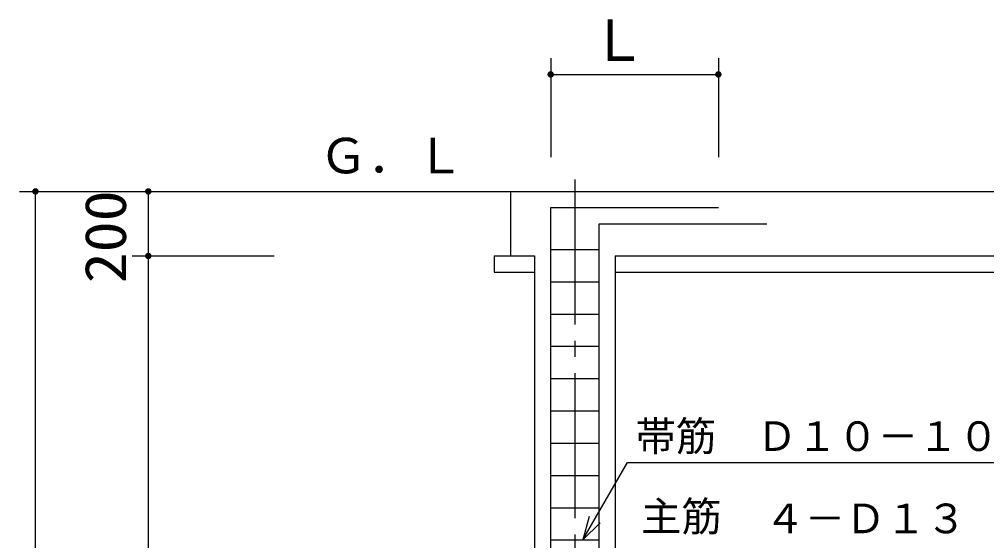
# Model space of a CAD drawing. Units: millimetres, scale not verified. Extents: x -14850 to 14850, y -10500 to 10500.
# Drawn here: x -1939 to 1062, y 1378 to 2993 of the extents above; entities that cross this region are included whole.
import ezdxf
from ezdxf.enums import TextEntityAlignment as Align

# ---------------------------------------------------------------- set-up
doc = ezdxf.new("R2010")
doc.units = ezdxf.units.MM
doc.header["$LTSCALE"] = 50
doc.linetypes.add('CHAIN2', pattern=[12, 9, -1, 1, -1])
for name, color, linetype, lineweight in [('0-0_製作', 5, 'Continuous', 25), ('0-3_機器', 3, 'Continuous', 25), ('0-5_文字', 5, 'Continuous', 25)]:
    doc.layers.add(name, color=color, linetype=linetype, lineweight=lineweight)
doc.styles.add('ＭＳ ゴシック', font='')
doc.styles.get('ＭＳ ゴシック').set_extended_font_data('MS Gothic')

msp = doc.modelspace()

# ---------------------------------------------------------------- linework, layer by layer
at = {"layer": '0-0_製作', "color": 2}
for p, q in [((-290.46, 2872.24), (-290.46, 2565.65)), ((229.54, 2872.24), (229.54, 2565.65)), ((-290.46, 2822.24), (229.54, 2822.24)), ((-1938.64, 2459.87), (-1148.7, 2459.87)), ((-1888.64, -670.13), (-1888.64, 2459.87)), ((-1538.64, 2459.87), (-1538.64, 2259.87)), ((-1588.64, 2259.87), (-1148.7, 2259.87)), ((-1538.64, 2259.87), (-1538.64, -320.13))]:
    msp.add_line(p, q, dxfattribs=at)
at = {"layer": '0-0_製作'}
for points in [[(-290.46, 2822.24), (-300.46, 2822.24), (-300.44, 2822.87)], [(-290.46, 2822.24), (-300.38, 2820.99), (-300.46, 2822.24)], [(-290.46, 2822.24), (-300.44, 2822.87), (-300.28, 2824.12)], [(-290.46, 2812.24), (-300.38, 2820.99), (-290.46, 2822.24)], [(-290.46, 2812.24), (-300.15, 2819.76), (-300.38, 2820.99)], [(-290.46, 2822.24), (-300.28, 2824.12), (-299.97, 2825.33)], [(-290.46, 2822.24), (-299.97, 2825.33), (-299.51, 2826.5)], [(-290.46, 2822.24), (-299.51, 2826.5), (-298.9, 2827.6)], [(-290.46, 2822.24), (-298.9, 2827.6), (-298.16, 2828.62)], [(-290.46, 2822.24), (-298.16, 2828.62), (-297.31, 2829.53)], [(-290.46, 2822.24), (-297.31, 2829.53), (-296.34, 2830.33)], [(-290.46, 2822.24), (-296.34, 2830.33), (-295.28, 2831.01)], [(-290.46, 2822.24), (-295.28, 2831.01), (-294.14, 2831.54)], [(-290.46, 2822.24), (-294.14, 2831.54), (-292.95, 2831.93)], [(-290.46, 2832.24), (-292.95, 2831.93), (-291.71, 2832.16)], [(-290.46, 2822.24), (-292.95, 2831.93), (-290.46, 2832.24)], [(-289.83, 2832.22), (-290.46, 2822.24), (-290.46, 2832.24)], [(-288.59, 2832.07), (-290.46, 2822.24), (-289.83, 2832.22)], [(-287.37, 2831.75), (-290.46, 2822.24), (-288.59, 2832.07)], [(-286.2, 2831.29), (-290.46, 2822.24), (-287.37, 2831.75)], [(-285.1, 2830.69), (-290.46, 2822.24), (-286.2, 2831.29)], [(-284.09, 2829.95), (-290.46, 2822.24), (-285.1, 2830.69)], [(-283.17, 2829.09), (-290.46, 2822.24), (-284.09, 2829.95)], [(-282.37, 2828.12), (-290.46, 2822.24), (-283.17, 2829.09)], [(-281.7, 2827.06), (-290.46, 2822.24), (-282.37, 2828.12)], [(-281.16, 2825.92), (-290.46, 2822.24), (-281.7, 2827.06)], [(-280.77, 2824.73), (-290.46, 2822.24), (-281.16, 2825.92)], [(-280.54, 2823.5), (-290.46, 2822.24), (-280.77, 2824.73)], [(-280.46, 2822.24), (-290.46, 2822.24), (-280.54, 2823.5)], [(-280.46, 2822.24), (-290.46, 2812.24), (-290.46, 2822.24)], [(-280.48, 2821.61), (-290.46, 2812.24), (-280.46, 2822.24)], [(-280.64, 2820.37), (-290.46, 2812.24), (-280.48, 2821.61)], [(219.54, 2822.24), (219.56, 2822.87), (229.54, 2822.24)], [(229.54, 2812.24), (219.54, 2822.24), (229.54, 2822.24)], [(229.54, 2812.24), (219.62, 2820.99), (219.54, 2822.24)], [(229.54, 2822.24), (219.56, 2822.87), (219.72, 2824.12)], [(229.54, 2812.24), (219.85, 2819.76), (219.62, 2820.99)], [(229.54, 2822.24), (219.72, 2824.12), (220.03, 2825.33)], [(229.54, 2822.24), (220.03, 2825.33), (220.49, 2826.5)], [(229.54, 2822.24), (220.49, 2826.5), (221.1, 2827.6)], [(229.54, 2822.24), (221.1, 2827.6), (221.84, 2828.62)], [(229.54, 2822.24), (221.84, 2828.62), (222.69, 2829.53)], [(229.54, 2822.24), (222.69, 2829.53), (223.66, 2830.33)], [(229.54, 2822.24), (223.66, 2830.33), (224.72, 2831.01)], [(229.54, 2822.24), (224.72, 2831.01), (225.86, 2831.54)], [(229.54, 2822.24), (225.86, 2831.54), (227.05, 2831.93)], [(229.54, 2822.24), (227.05, 2831.93), (228.29, 2832.16)], [(229.54, 2822.24), (228.29, 2832.16), (229.54, 2832.24)], [(231.41, 2832.07), (229.54, 2832.24), (230.17, 2832.22)], [(231.41, 2832.07), (229.54, 2822.24), (229.54, 2832.24)], [(232.63, 2831.75), (229.54, 2822.24), (231.41, 2832.07)], [(233.8, 2831.29), (229.54, 2822.24), (232.63, 2831.75)], [(234.9, 2830.69), (229.54, 2822.24), (233.8, 2831.29)], [(235.91, 2829.95), (229.54, 2822.24), (234.9, 2830.69)], [(236.83, 2829.09), (229.54, 2822.24), (235.91, 2829.95)], [(237.63, 2828.12), (229.54, 2822.24), (236.83, 2829.09)], [(238.3, 2827.06), (229.54, 2822.24), (237.63, 2828.12)], [(238.84, 2825.92), (229.54, 2822.24), (238.3, 2827.06)], [(239.23, 2824.73), (229.54, 2822.24), (238.84, 2825.92)], [(239.46, 2823.5), (229.54, 2822.24), (239.23, 2824.73)], [(239.54, 2822.24), (229.54, 2822.24), (239.46, 2823.5)], [(239.52, 2821.61), (229.54, 2822.24), (239.54, 2822.24)], [(239.36, 2820.37), (229.54, 2822.24), (239.52, 2821.61)], [(239.36, 2820.37), (229.54, 2812.24), (229.54, 2822.24)], [(-290.46, 2812.24), (-299.76, 2818.56), (-300.15, 2819.76)], [(-290.46, 2812.24), (-299.22, 2817.43), (-299.76, 2818.56)], [(-290.46, 2812.24), (-298.55, 2816.36), (-299.22, 2817.43)], [(-290.46, 2812.24), (-297.75, 2815.4), (-298.55, 2816.36)], [(-290.46, 2812.24), (-296.83, 2814.54), (-297.75, 2815.4)], [(-290.46, 2812.24), (-295.82, 2813.8), (-296.83, 2814.54)], [(-290.46, 2812.24), (-294.72, 2813.19), (-295.82, 2813.8)], [(-290.46, 2812.24), (-293.55, 2812.73), (-294.72, 2813.19)], [(-290.46, 2812.24), (-292.33, 2812.42), (-293.55, 2812.73)], [(-290.46, 2812.24), (-291.09, 2812.26), (-292.33, 2812.42)], [(-280.95, 2819.15), (-290.46, 2812.24), (-280.64, 2820.37)], [(-281.41, 2817.98), (-290.46, 2812.24), (-280.95, 2819.15)], [(-282.02, 2816.88), (-290.46, 2812.24), (-281.41, 2817.98)], [(-282.75, 2815.87), (-290.46, 2812.24), (-282.02, 2816.88)], [(-283.61, 2814.95), (-290.46, 2812.24), (-282.75, 2815.87)], [(-284.58, 2814.15), (-290.46, 2812.24), (-283.61, 2814.95)], [(-285.64, 2813.48), (-290.46, 2812.24), (-284.58, 2814.15)], [(-286.78, 2812.94), (-290.46, 2812.24), (-285.64, 2813.48)], [(-287.97, 2812.56), (-290.46, 2812.24), (-286.78, 2812.94)], [(-289.21, 2812.32), (-290.46, 2812.24), (-287.97, 2812.56)], [(229.54, 2812.24), (220.24, 2818.56), (219.85, 2819.76)], [(229.54, 2812.24), (220.78, 2817.43), (220.24, 2818.56)], [(229.54, 2812.24), (221.45, 2816.36), (220.78, 2817.43)], [(229.54, 2812.24), (222.25, 2815.4), (221.45, 2816.36)], [(229.54, 2812.24), (223.17, 2814.54), (222.25, 2815.4)], [(229.54, 2812.24), (224.18, 2813.8), (223.17, 2814.54)], [(229.54, 2812.24), (225.28, 2813.19), (224.18, 2813.8)], [(229.54, 2812.24), (226.45, 2812.73), (225.28, 2813.19)], [(229.54, 2812.24), (227.67, 2812.42), (226.45, 2812.73)], [(229.54, 2812.24), (228.91, 2812.26), (227.67, 2812.42)], [(239.05, 2819.15), (229.54, 2812.24), (239.36, 2820.37)], [(238.59, 2817.98), (229.54, 2812.24), (239.05, 2819.15)], [(237.98, 2816.88), (229.54, 2812.24), (238.59, 2817.98)], [(237.25, 2815.87), (229.54, 2812.24), (237.98, 2816.88)], [(236.39, 2814.95), (229.54, 2812.24), (237.25, 2815.87)], [(235.42, 2814.15), (229.54, 2812.24), (236.39, 2814.95)], [(234.36, 2813.48), (229.54, 2812.24), (235.42, 2814.15)], [(233.22, 2812.94), (229.54, 2812.24), (234.36, 2813.48)], [(232.03, 2812.56), (229.54, 2812.24), (233.22, 2812.94)], [(230.79, 2812.32), (229.54, 2812.24), (232.03, 2812.56)], [(-1888.64, 2459.87), (-1898.64, 2459.87), (-1898.62, 2460.49)], [(-1888.64, 2459.87), (-1898.62, 2460.49), (-1898.47, 2461.74)], [(-1888.64, 2469.87), (-1898.47, 2461.74), (-1898.15, 2462.96)], [(-1888.64, 2459.87), (-1898.47, 2461.74), (-1888.64, 2469.87)], [(-1888.64, 2469.87), (-1898.15, 2462.96), (-1889.9, 2469.79)], [(-1889.9, 2469.79), (-1898.15, 2462.96), (-1897.69, 2464.12)], [(-1889.9, 2469.79), (-1897.69, 2464.12), (-1891.13, 2469.55)], [(-1891.13, 2469.55), (-1897.69, 2464.12), (-1897.09, 2465.22)], [(-1891.13, 2469.55), (-1897.09, 2465.22), (-1892.32, 2469.16)], [(-1892.32, 2469.16), (-1897.09, 2465.22), (-1896.35, 2466.24)], [(-1892.32, 2469.16), (-1896.35, 2466.24), (-1893.46, 2468.63)], [(-1893.46, 2468.63), (-1896.35, 2466.24), (-1895.49, 2467.15)], [(-1893.46, 2468.63), (-1895.49, 2467.15), (-1894.52, 2467.96)], [(-1888.01, 2469.85), (-1888.64, 2459.87), (-1888.64, 2469.87)], [(-1886.77, 2469.69), (-1888.64, 2459.87), (-1888.01, 2469.85)], [(-1885.55, 2469.38), (-1888.64, 2459.87), (-1886.77, 2469.69)], [(-1884.38, 2468.91), (-1888.64, 2459.87), (-1885.55, 2469.38)], [(-1883.28, 2468.31), (-1888.64, 2459.87), (-1884.38, 2468.91)], [(-1882.27, 2467.57), (-1888.64, 2459.87), (-1883.28, 2468.31)], [(-1881.35, 2466.71), (-1888.64, 2459.87), (-1882.27, 2467.57)], [(-1880.55, 2465.74), (-1888.64, 2459.87), (-1881.35, 2466.71)], [(-1880.55, 2465.74), (-1878.64, 2459.87), (-1888.64, 2459.87)], [(-1879.88, 2464.68), (-1878.64, 2459.87), (-1880.55, 2465.74)], [(-1879.35, 2463.55), (-1878.64, 2459.87), (-1879.88, 2464.68)], [(-1878.96, 2462.35), (-1878.64, 2459.87), (-1879.35, 2463.55)], [(-1878.72, 2461.12), (-1878.64, 2459.87), (-1878.96, 2462.35)], [(-1538.64, 2459.87), (-1548.64, 2459.87), (-1548.62, 2460.49)], [(-1538.64, 2459.87), (-1548.62, 2460.49), (-1548.47, 2461.74)], [(-1538.64, 2459.87), (-1548.47, 2461.74), (-1548.15, 2462.96)], [(-1538.64, 2459.87), (-1548.15, 2462.96), (-1547.69, 2464.12)], [(-1538.64, 2469.87), (-1547.69, 2464.12), (-1547.09, 2465.22)], [(-1538.64, 2459.87), (-1547.69, 2464.12), (-1538.64, 2469.87)], [(-1538.64, 2469.87), (-1547.09, 2465.22), (-1539.9, 2469.79)], [(-1539.9, 2469.79), (-1547.09, 2465.22), (-1546.35, 2466.24)], [(-1539.9, 2469.79), (-1546.35, 2466.24), (-1541.13, 2469.55)], [(-1541.13, 2469.55), (-1546.35, 2466.24), (-1545.49, 2467.15)], [(-1541.13, 2469.55), (-1545.49, 2467.15), (-1542.32, 2469.16)], [(-1542.32, 2469.16), (-1545.49, 2467.15), (-1544.52, 2467.96)], [(-1542.32, 2469.16), (-1544.52, 2467.96), (-1543.46, 2468.63)], [(-1538.01, 2469.85), (-1538.64, 2459.87), (-1538.64, 2469.87)], [(-1536.77, 2469.69), (-1538.64, 2459.87), (-1538.01, 2469.85)], [(-1535.55, 2469.38), (-1538.64, 2459.87), (-1536.77, 2469.69)], [(-1534.38, 2468.91), (-1538.64, 2459.87), (-1535.55, 2469.38)], [(-1533.28, 2468.31), (-1538.64, 2459.87), (-1534.38, 2468.91)], [(-1532.27, 2467.57), (-1538.64, 2459.87), (-1533.28, 2468.31)], [(-1531.35, 2466.71), (-1538.64, 2459.87), (-1532.27, 2467.57)], [(-1530.55, 2465.74), (-1538.64, 2459.87), (-1531.35, 2466.71)], [(-1529.88, 2464.68), (-1538.64, 2459.87), (-1530.55, 2465.74)], [(-1529.88, 2464.68), (-1528.64, 2459.87), (-1538.64, 2459.87)], [(-1529.35, 2463.55), (-1528.64, 2459.87), (-1529.88, 2464.68)], [(-1528.96, 2462.35), (-1528.64, 2459.87), (-1529.35, 2463.55)], [(-1528.72, 2461.12), (-1528.64, 2459.87), (-1528.96, 2462.35)], [(-1888.64, 2459.87), (-1898.56, 2458.61), (-1898.64, 2459.87)], [(-1888.64, 2459.87), (-1898.33, 2457.38), (-1898.56, 2458.61)], [(-1888.64, 2459.87), (-1897.94, 2456.18), (-1898.33, 2457.38)], [(-1888.64, 2459.87), (-1897.41, 2455.05), (-1897.94, 2456.18)], [(-1888.64, 2459.87), (-1896.73, 2453.99), (-1897.41, 2455.05)], [(-1888.64, 2459.87), (-1895.93, 2453.02), (-1896.73, 2453.99)], [(-1888.64, 2449.87), (-1895.93, 2453.02), (-1888.64, 2459.87)], [(-1888.64, 2449.87), (-1895.02, 2452.16), (-1895.93, 2453.02)], [(-1888.64, 2449.87), (-1894, 2451.42), (-1895.02, 2452.16)], [(-1888.64, 2449.87), (-1892.9, 2450.82), (-1894, 2451.42)], [(-1888.64, 2449.87), (-1891.73, 2450.35), (-1892.9, 2450.82)], [(-1888.64, 2449.87), (-1890.52, 2450.04), (-1891.73, 2450.35)], [(-1888.64, 2449.87), (-1889.27, 2449.88), (-1890.52, 2450.04)], [(-1878.64, 2459.87), (-1888.64, 2449.87), (-1888.64, 2459.87)], [(-1878.66, 2459.24), (-1888.64, 2449.87), (-1878.64, 2459.87)], [(-1878.82, 2457.99), (-1888.64, 2449.87), (-1878.66, 2459.24)], [(-1879.13, 2456.77), (-1888.64, 2449.87), (-1878.82, 2457.99)], [(-1879.13, 2456.77), (-1887.39, 2449.94), (-1888.64, 2449.87)], [(-1879.59, 2455.61), (-1887.39, 2449.94), (-1879.13, 2456.77)], [(-1879.59, 2455.61), (-1886.16, 2450.18), (-1887.39, 2449.94)], [(-1880.2, 2454.51), (-1886.16, 2450.18), (-1879.59, 2455.61)], [(-1880.2, 2454.51), (-1884.96, 2450.57), (-1886.16, 2450.18)], [(-1880.94, 2453.49), (-1884.96, 2450.57), (-1880.2, 2454.51)], [(-1880.94, 2453.49), (-1883.83, 2451.1), (-1884.96, 2450.57)], [(-1881.8, 2452.58), (-1883.83, 2451.1), (-1880.94, 2453.49)], [(-1881.8, 2452.58), (-1882.76, 2451.77), (-1883.83, 2451.1)], [(-1538.64, 2459.87), (-1548.56, 2458.61), (-1548.64, 2459.87)], [(-1538.64, 2459.87), (-1548.33, 2457.38), (-1548.56, 2458.61)], [(-1538.64, 2459.87), (-1547.94, 2456.18), (-1548.33, 2457.38)], [(-1538.64, 2459.87), (-1547.41, 2455.05), (-1547.94, 2456.18)], [(-1538.64, 2459.87), (-1546.73, 2453.99), (-1547.41, 2455.05)], [(-1538.64, 2449.87), (-1546.73, 2453.99), (-1538.64, 2459.87)], [(-1538.64, 2449.87), (-1545.93, 2453.02), (-1546.73, 2453.99)], [(-1538.64, 2449.87), (-1545.02, 2452.16), (-1545.93, 2453.02)], [(-1538.64, 2449.87), (-1544, 2451.42), (-1545.02, 2452.16)], [(-1538.64, 2449.87), (-1542.9, 2450.82), (-1544, 2451.42)], [(-1538.64, 2449.87), (-1541.73, 2450.35), (-1542.9, 2450.82)], [(-1538.64, 2449.87), (-1540.52, 2450.04), (-1541.73, 2450.35)], [(-1538.64, 2449.87), (-1539.27, 2449.88), (-1540.52, 2450.04)], [(-1528.64, 2459.87), (-1538.64, 2449.87), (-1538.64, 2459.87)], [(-1528.66, 2459.24), (-1538.64, 2449.87), (-1528.64, 2459.87)], [(-1528.82, 2457.99), (-1538.64, 2449.87), (-1528.66, 2459.24)], [(-1529.13, 2456.77), (-1538.64, 2449.87), (-1528.82, 2457.99)], [(-1529.59, 2455.61), (-1538.64, 2449.87), (-1529.13, 2456.77)], [(-1530.2, 2454.51), (-1538.64, 2449.87), (-1529.59, 2455.61)], [(-1530.2, 2454.51), (-1537.39, 2449.94), (-1538.64, 2449.87)], [(-1530.94, 2453.49), (-1537.39, 2449.94), (-1530.2, 2454.51)], [(-1530.94, 2453.49), (-1536.16, 2450.18), (-1537.39, 2449.94)], [(-1531.8, 2452.58), (-1536.16, 2450.18), (-1530.94, 2453.49)], [(-1531.8, 2452.58), (-1534.96, 2450.57), (-1536.16, 2450.18)], [(-1532.76, 2451.77), (-1534.96, 2450.57), (-1531.8, 2452.58)], [(-1532.76, 2451.77), (-1533.83, 2451.1), (-1534.96, 2450.57)], [(-1538.64, 2259.87), (-1548.64, 2259.87), (-1548.62, 2260.49)], [(-1538.64, 2259.87), (-1548.56, 2258.61), (-1548.64, 2259.87)], [(-1538.64, 2259.87), (-1548.62, 2260.49), (-1548.47, 2261.74)], [(-1538.64, 2259.87), (-1548.33, 2257.38), (-1548.56, 2258.61)], [(-1538.64, 2259.87), (-1548.47, 2261.74), (-1548.15, 2262.96)], [(-1538.64, 2259.87), (-1547.94, 2256.18), (-1548.33, 2257.38)], [(-1538.64, 2269.87), (-1548.15, 2262.96), (-1547.69, 2264.12)], [(-1538.64, 2259.87), (-1548.15, 2262.96), (-1538.64, 2269.87)], [(-1538.64, 2259.87), (-1547.41, 2255.05), (-1547.94, 2256.18)], [(-1538.64, 2269.87), (-1547.69, 2264.12), (-1539.9, 2269.79)], [(-1539.9, 2269.79), (-1547.69, 2264.12), (-1547.09, 2265.22)], [(-1538.64, 2259.87), (-1546.73, 2253.99), (-1547.41, 2255.05)], [(-1539.9, 2269.79), (-1547.09, 2265.22), (-1541.13, 2269.55)], [(-1541.13, 2269.55), (-1547.09, 2265.22), (-1546.35, 2266.24)], [(-1538.64, 2249.87), (-1546.73, 2253.99), (-1538.64, 2259.87)], [(-1538.64, 2249.87), (-1545.93, 2253.02), (-1546.73, 2253.99)], [(-1541.13, 2269.55), (-1546.35, 2266.24), (-1542.32, 2269.16)], [(-1542.32, 2269.16), (-1546.35, 2266.24), (-1545.49, 2267.15)], [(-1538.64, 2249.87), (-1545.02, 2252.16), (-1545.93, 2253.02)], [(-1542.32, 2269.16), (-1545.49, 2267.15), (-1543.46, 2268.63)], [(-1543.46, 2268.63), (-1545.49, 2267.15), (-1544.52, 2267.96)], [(-1538.64, 2249.87), (-1544, 2251.42), (-1545.02, 2252.16)], [(-1538.64, 2249.87), (-1542.9, 2250.82), (-1544, 2251.42)], [(-1538.64, 2249.87), (-1541.73, 2250.35), (-1542.9, 2250.82)], [(-1538.64, 2249.87), (-1540.52, 2250.04), (-1541.73, 2250.35)], [(-1538.01, 2269.85), (-1538.64, 2259.87), (-1538.64, 2269.87)], [(-1536.77, 2269.69), (-1538.64, 2259.87), (-1538.01, 2269.85)], [(-1535.55, 2269.38), (-1538.64, 2259.87), (-1536.77, 2269.69)], [(-1534.38, 2268.91), (-1538.64, 2259.87), (-1535.55, 2269.38)], [(-1533.28, 2268.31), (-1538.64, 2259.87), (-1534.38, 2268.91)], [(-1532.27, 2267.57), (-1538.64, 2259.87), (-1533.28, 2268.31)], [(-1531.35, 2266.71), (-1538.64, 2259.87), (-1532.27, 2267.57)], [(-1530.55, 2265.74), (-1538.64, 2259.87), (-1531.35, 2266.71)], [(-1529.88, 2264.68), (-1538.64, 2259.87), (-1530.55, 2265.74)], [(-1529.88, 2264.68), (-1528.64, 2259.87), (-1538.64, 2259.87)], [(-1528.64, 2259.87), (-1538.64, 2249.87), (-1538.64, 2259.87)], [(-1528.66, 2259.24), (-1538.64, 2249.87), (-1528.64, 2259.87)], [(-1528.82, 2257.99), (-1538.64, 2249.87), (-1528.66, 2259.24)], [(-1529.13, 2256.78), (-1538.64, 2249.87), (-1528.82, 2257.99)], [(-1529.59, 2255.61), (-1538.64, 2249.87), (-1529.13, 2256.78)], [(-1529.59, 2255.61), (-1537.39, 2249.94), (-1538.64, 2249.87)], [(-1530.2, 2254.51), (-1537.39, 2249.94), (-1529.59, 2255.61)], [(-1530.2, 2254.51), (-1536.16, 2250.18), (-1537.39, 2249.94)], [(-1530.94, 2253.49), (-1536.16, 2250.18), (-1530.2, 2254.51)], [(-1530.94, 2253.49), (-1534.96, 2250.57), (-1536.16, 2250.18)], [(-1531.8, 2252.58), (-1534.96, 2250.57), (-1530.94, 2253.49)], [(-1531.8, 2252.58), (-1533.83, 2251.1), (-1534.96, 2250.57)], [(-1532.76, 2251.78), (-1533.83, 2251.1), (-1531.8, 2252.58)], [(-1529.35, 2263.55), (-1528.64, 2259.87), (-1529.88, 2264.68)], [(-1528.96, 2262.35), (-1528.64, 2259.87), (-1529.35, 2263.55)], [(-1528.72, 2261.12), (-1528.64, 2259.87), (-1528.96, 2262.35)], [(-1538.64, 2249.87), (-1539.27, 2249.88), (-1540.52, 2250.04)]]:
    msp.add_solid(points, dxfattribs=at)
at = {"layer": '0-3_機器', "color": 2, "linetype": 'CHAIN2'}
msp.add_line((-215.46, 2497), (-215.46, -703.73), dxfattribs=at)
at = {"layer": '0-3_機器', "color": 2}
for p, q in [((-1497.96, 2459.87), (2971.44, 2459.87)), ((-415.46, 2459.87), (-415.46, 2259.87)), ((-465.46, 2259.87), (-465.46, 2209.87)), ((-465.46, 2259.87), (-340.46, 2259.87)), ((-340.46, 2259.87), (-340.46, -320.13)), ((-90.46, 2259.87), (-90.46, -320.13)), ((-465.46, 2209.87), (-340.46, 2209.87)), ((-90.46, 2209.87), (2834.54, 2209.87))]:
    msp.add_line(p, q, dxfattribs=at)
at = {"layer": '0-3_機器'}
for p, q in [((-290.46, 2409.86), (229.54, 2409.86)), ((-290.46, -470.13), (-290.46, 2409.86)), ((-140.46, 2359.87), (379.54, 2359.87)), ((-140.46, -420.13), (-140.46, 2359.87)), ((-290.46, 2279.88), (-140.46, 2279.88)), ((-290.46, 2179.88), (-140.46, 2179.88)), ((-290.46, 2079.88), (-140.46, 2079.88)), ((-290.46, 1979.88), (-140.46, 1979.88)), ((-290.46, 1879.88), (-140.46, 1879.88)), ((-290.46, 1779.88), (-140.46, 1779.88)), ((-290.46, 1679.87), (-140.46, 1679.87)), ((-290.46, 1579.87), (-140.46, 1579.87)), ((-290.46, 1479.87), (-140.46, 1479.87)), ((-290.46, 1379.87), (-140.46, 1379.87))]:
    msp.add_line(p, q, dxfattribs=at)
at = {"layer": '0-3_機器', "color": 2}
msp.add_lwpolyline([(-90.46, 2259.87), (2834.54, 2259.87), (2834.54, 2209.87)], dxfattribs=at)
at = {"layer": '0-5_文字', "color": 2}
for p, q in [((-190.46, 1379.87), (-51.89, 1619.87)), ((-51.89, 1619.87), (1373.19, 1619.87)), ((-171.05, 1452.32), (-190.46, 1379.87)), ((-190.46, 1379.87), (-137.43, 1432.91))]:
    msp.add_line(p, q, dxfattribs=at)

# ---------------------------------------------------------------- texts
at = {"layer": '0-0_製作', "color": 4, "style": 'ＭＳ ゴシック'}
msp.add_text('Ｌ', height=128.4, dxfattribs=at).set_placement((-167.32, 2825.66), align=Align.BOTTOM_LEFT)
at = {"layer": '0-0_製作', "color": 4, "style": 'ＭＳ ゴシック', "width": 1.1}
msp.add_text('200', height=128.4, rotation=90, dxfattribs=at).set_placement((-1569.2, 2175.03), align=Align.BOTTOM_LEFT)
at = {"layer": '0-3_機器', "color": 4, "style": 'ＭＳ ゴシック'}
msp.add_text('Ｇ．Ｌ', height=110, rotation=0.002, dxfattribs=at).set_placement((-1008.74, 2482.86), align=Align.BOTTOM_LEFT)
at = {"layer": '0-5_文字', "color": 4, "style": 'ＭＳ ゴシック'}
for s, p in [('帯筋\u3000Ｄ１０－１００＠', (-27.42, 1628.12)), ('主筋', (-10.54, 1379.43)), ('４－Ｄ１３', (373.03, 1373.14))]:
    msp.add_text(s, height=91.79, dxfattribs=at).set_placement(p, align=Align.BOTTOM_LEFT)

doc.saveas('drawing.dxf')
